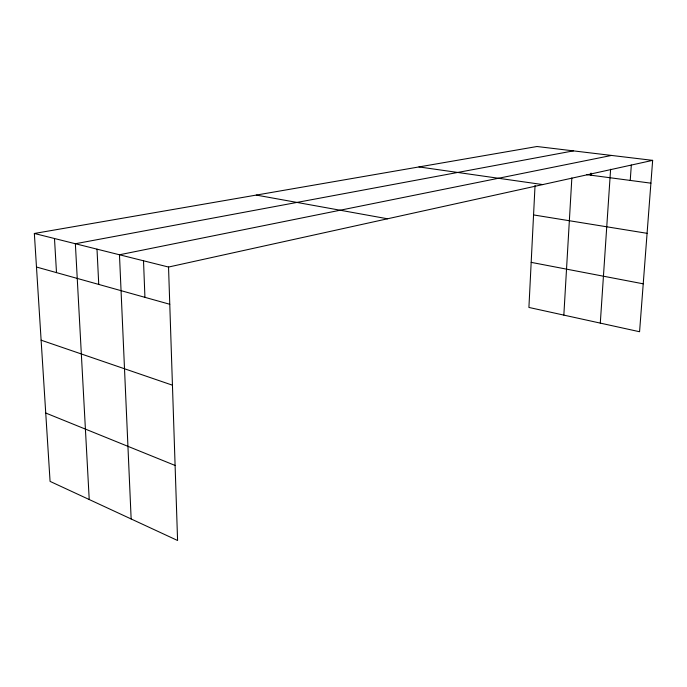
<?xml version="1.0" encoding="UTF-8"?>
<svg xmlns="http://www.w3.org/2000/svg" width="687" height="687" viewBox="0 0 687 687"><rect width="100%" height="100%" fill="white"/><g stroke="black" fill="none" stroke-linecap="round" stroke-linejoin="round"><path stroke-width="1.03" d="M535.044 185.37L528.913 307.441L639.571 331.735L652.65 160.363L536.994 146.511L34.35 233.477L50.074 481.389L177.581 540.489L168.538 267.045L34.35 233.477M563.838 315.11L571.85 177.95M590.88 175.194L591.018 173.09M600.292 323.113L610.606 169.242M630.228 180.423L631.327 165.043M168.538 267.045L652.65 160.363M611.533 155.434L119.469 254.774L131.148 518.968M573.43 150.874L75.364 243.739L89.224 499.535M586.724 174.644L650.907 183.171M418.976 166.932L542.756 184.58M533.559 214.928L647.085 233.322M256.285 195.082L387.545 218.784M531.18 262.365L643.23 283.825M36.48 267.028L169.766 304.272M41.117 340.177L172.446 385.192M45.737 413.024L175.099 465.451M54.488 238.518L56.497 272.619M97.004 249.158L98.748 284.427M143.514 260.794L144.931 297.334"/></g></svg>
